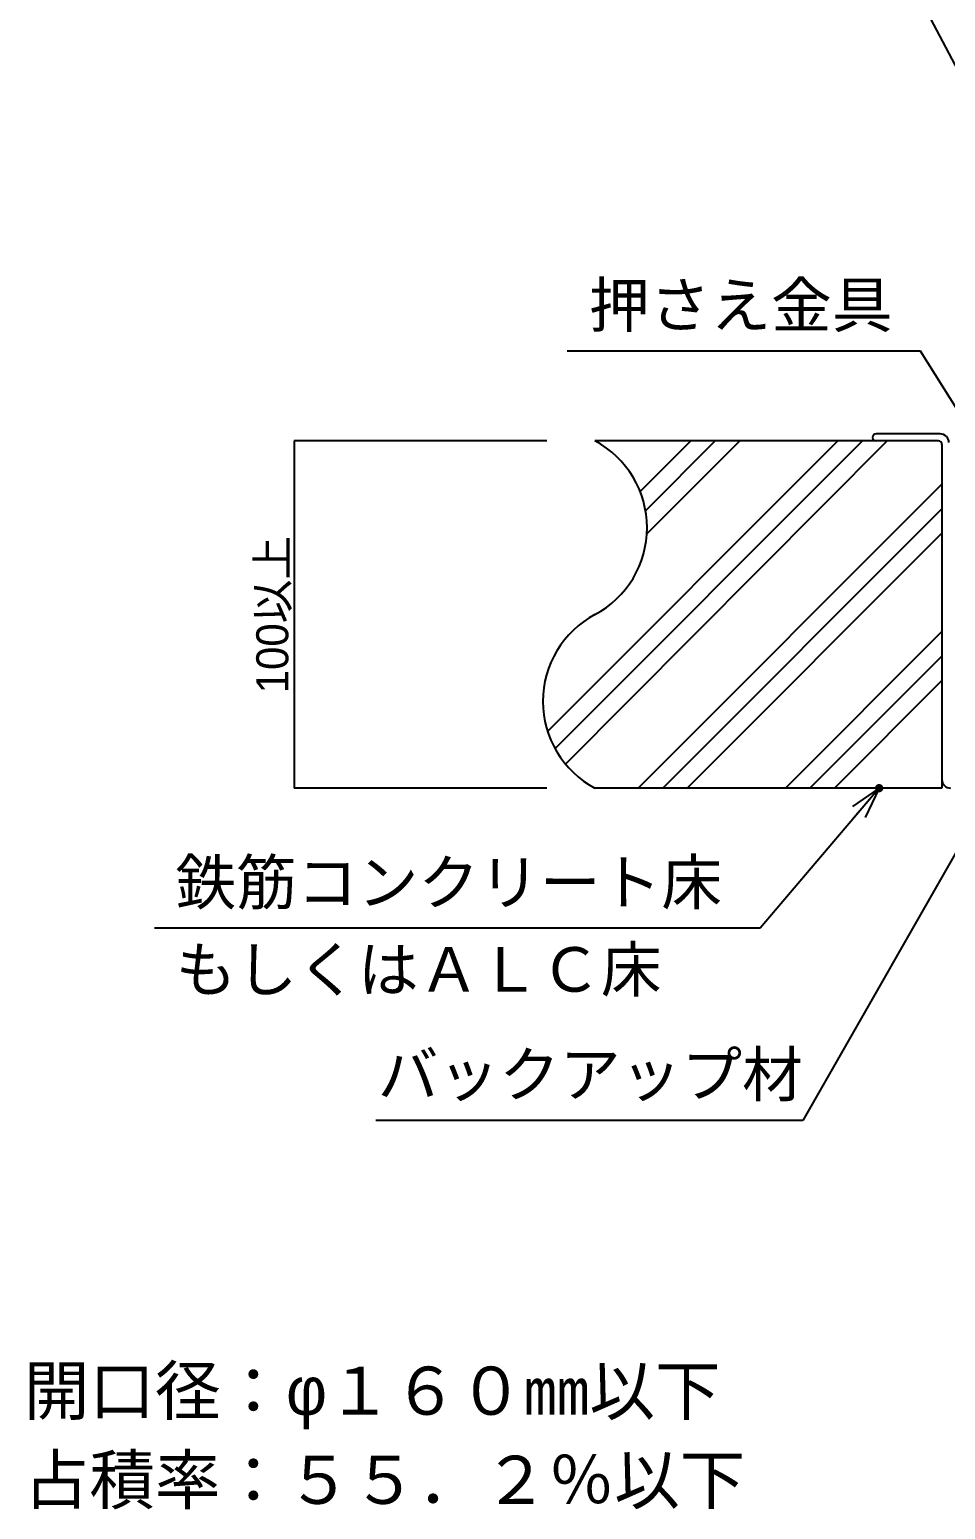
# Model space of a CAD drawing. Extents: x 443 to 1217, y -1921 to -677.
# Drawn here: x 638.3 to 689.7, y -1059.6 to -976.6 of the extents above; entities that cross this region are included whole.
import ezdxf
from ezdxf.enums import TextEntityAlignment as Align

# ---------------------------------------------------------------- set-up
doc = ezdxf.new("R2010")
doc.units = 0
doc.header["$MEASUREMENT"] = 0
doc.layers.get('0').update_dxf_attribs({"linetype": 'CONTINUOUS'})
for name, color, linetype in [('1', 7, 'CONTINUOUS'), ('10', 7, 'CONTINUOUS'), ('2', 2, 'CONTINUOUS'), ('3', 8, 'CONTINUOUS')]:
    doc.layers.add(name, color=color, linetype=linetype)
doc.styles.get("Standard").update_dxf_attribs({"font": 'MS PGothic.ttf'})
doc.styles.add('ｽﾀｲﾙ2', font='MS PGothic.ttf')

msp = doc.modelspace()

# ---------------------------------------------------------------- linework, layer by layer
at = {"color": 7, "linetype": 'Continuous'}
for p, q in [((694.277, -986.189), (687.423, -973.22)), ((688.324, -994.661), (668.493, -994.661)), ((692.278, -1000.966), (688.324, -994.661)), ((693.324, -1017.501), (681.722, -1037.817)), ((686.003, -1019.179), (679.32, -1027.042)), ((679.32, -1027.042), (645.321, -1027.042)), ((681.722, -1037.817), (657.746, -1037.817))]:
    msp.add_line(p, q, dxfattribs=at)
at = {"color": 0}
for q in [(684.49, -1020.96), (684.51, -1020.21), (685.226, -1020.819)]:
    msp.add_line((686.003, -1019.179), q, dxfattribs=at)
at = {"color": 8, "const_width": 0.234}
msp.add_lwpolyline([(686.118, -1019.2, 1), (685.888, -1019.158, 1), (686.118, -1019.2)], format="xyb", dxfattribs=at)
at = {"layer": '10', "color": 7, "linetype": 'Continuous'}
for p, q in [((667.343, -999.7), (653.153, -999.7)), ((653.153, -999.7), (653.153, -1019.179)), ((667.343, -1019.179), (653.153, -1019.179))]:
    msp.add_line(p, q, dxfattribs=at)
at = {"layer": '2', "color": 8, "linetype": 'Continuous'}
for p, q in [((667.393, -1015.998), (683.691, -999.7)), ((667.807, -1016.961), (685.068, -999.7)), ((668.399, -1017.832), (686.45, -999.7)), ((675.427, -999.7), (672.586, -1002.541)), ((676.804, -999.7), (672.889, -1003.615)), ((678.181, -999.7), (672.961, -1004.92)), ((689.529, -1002.126), (672.476, -1019.179)), ((689.529, -1003.503), (673.853, -1019.179)), ((689.529, -1004.881), (675.231, -1019.179)), ((680.74, -1019.179), (689.529, -1010.39)), ((682.118, -1019.179), (689.529, -1011.767)), ((683.495, -1019.179), (689.529, -1013.145))]:
    msp.add_line(p, q, dxfattribs=at)
at = {"layer": '2', "color": 2, "linetype": 'Continuous'}
for p, q in [((689.334, -999.7), (670.05, -999.7)), ((689.529, -1019.179), (670.05, -1019.179))]:
    msp.add_line(p, q, dxfattribs=at)
for centre, start, end in [((667.453, -1004.57), 298.07249, 61.92751), ((672.647, -1014.309), 118.07248, 241.92751)]:
    msp.add_arc(centre, 5.519, start, end, dxfattribs=at)
at = {"layer": '3', "color": 3, "linetype": 'Continuous'}
msp.add_line((689.432, -999.31), (685.828, -999.31), dxfattribs=at)
at = {"layer": '3', "color": 2, "linetype": 'Continuous'}
msp.add_line((689.529, -999.895), (689.529, -1019.179), dxfattribs=at)
at = {"layer": '3', "color": 3, "linetype": 'Continuous'}
for centre, radius, start, end in [((685.828, -999.505), 0.195, 90, 270), ((689.432, -999.797), 0.487, 0, 90), ((690.016, -1018.692), 0.487, 180, 270)]:
    msp.add_arc(centre, radius, start, end, dxfattribs=at)
at = {"layer": '3', "color": 2, "linetype": 'Continuous'}
msp.add_arc((689.334, -999.895), 0.195, 0, 90, dxfattribs=at)

# ---------------------------------------------------------------- texts
at = {"layer": '1', "color": 7, "linetype": 'Continuous', "style": 'ｽﾀｲﾙ2'}
for s, p in [('開口径：φ１６０㎜以下', (637.981, -1054.331)), ('占積率：５５．２％以下', (637.981, -1059.331))]:
    msp.add_text(s, height=2.7, dxfattribs=at).set_placement(p)
at = {"layer": '10', "color": 7, "linetype": 'Continuous', "insert": (652.036, -1009.439), "char_height": 1.8, "attachment_point": 5, "rotation": 90}
msp.add_mtext('\\A1;100以上', dxfattribs=at)
at = {"layer": '10', "linetype": 'Continuous', "style": 'ｽﾀｲﾙ2'}
for tag, p in [('押さえ金具', (669.707, -994.076)), ('鉄筋コンクリート床', (646.495, -1026.458)), ('もしくはＡＬＣ床', (646.509, -1031.35)), ('バックアップ材', (657.851, -1037.233))]:
    msp.add_attdef(tag, text='', height=2.5, dxfattribs=at).set_placement(p, align=Align.BOTTOM_LEFT)

doc.saveas('drawing.dxf')
